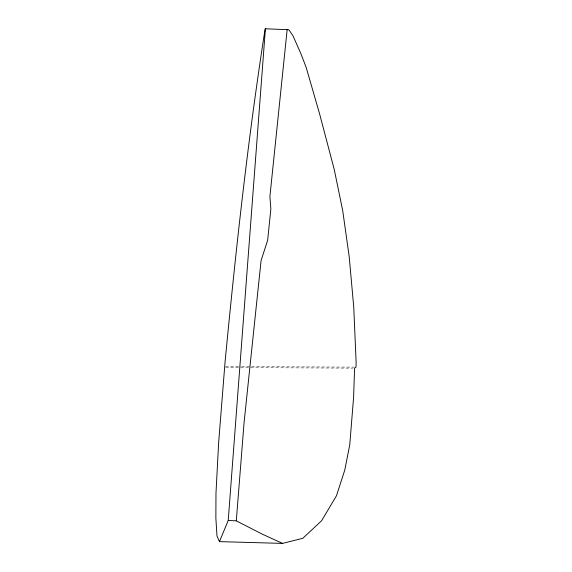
<?xml version="1.0" encoding="UTF-8"?>
<svg xmlns="http://www.w3.org/2000/svg" width="572" height="572" viewBox="0 0 572 572"><rect width="100%" height="100%" fill="white"/><g stroke="black" fill="none" stroke-linecap="round" stroke-linejoin="round"><path stroke-width="0.43" stroke-dasharray="2.86 2.15" d="M225.561 366.559L240.748 366.623M241.641 366.631L354.19 367.11M225.661 367.56L352.817 368.125"/><path stroke-width="0.86" d="M265.422 28.6L228.228 520.477L219.448 541.627L282.518 543.4L302.81 538.302L321.571 520.785L336.436 495.817L344.773 470.084L349.764 444.759L353.61 397.09L354.59 368.139L355.977 367.117L356.134 362.433L353.753 307.164L349.192 256.599L342.7 210.603L334.291 169.677L319.626 114L306.206 67.51L300.765 53.368L292.964 35.771L288.839 29.723L265.158 28.764C247.833 139.289 235.771 250.6 225.061 361.94L218.626 442.942L215.973 493.343L215.866 518.246L216.988 536.007L219.448 541.627M282.518 543.4L262.298 534.162L236.3 520.849L244.072 422.608L261.089 260.496L267.66 240.269L270.849 208.952L269.905 196.503L287.158 29.651M228.228 520.477L236.3 520.849"/></g></svg>
